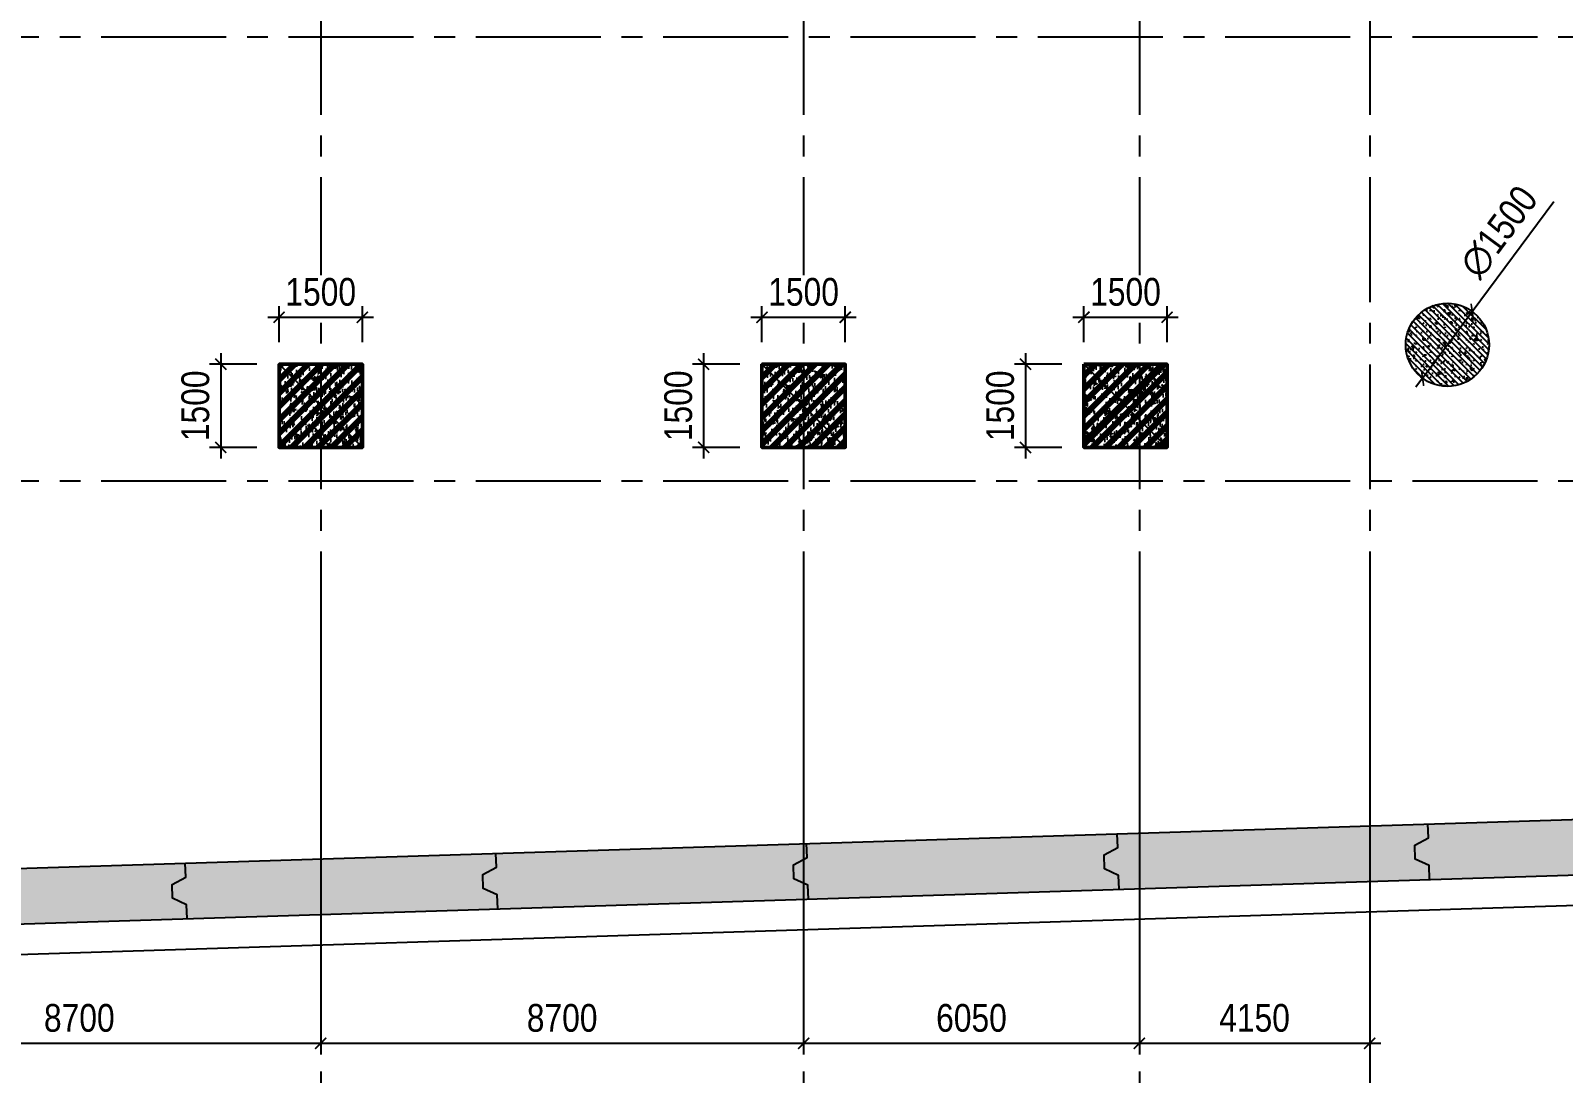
# Model space of a CAD drawing. Header units: millimetres. Extents: x -1534340 to 1713810, y -1348191 to 1114081.
# Drawn here: x 949679 to 977295, y -511297 to -492497 of the extents above; entities that cross this region are included whole.
import ezdxf
from ezdxf.xclip import XClip

# ---------------------------------------------------------------- set-up
doc = ezdxf.new("R2010")
doc.units = ezdxf.units.MM
doc.header["$LTSCALE"] = 100
doc.header["$XCLIPFRAME"] = 0
doc.header["$PDMODE"] = 32
doc.header["$PDSIZE"] = 2.5
doc.linetypes.add('CENTER2', pattern=[1.125, 0.75, -0.125, 0.125, -0.125])
doc.linetypes.add('Xref_ST_MBDV Cot vach 30.7.2022$0$DASHDOT', pattern=[1, 0.5, -0.25, 0, -0.25])
for name, color, linetype in [('ccu11-Manh', 8, 'Continuous'), ('ccu12-Hatch', 250, 'Continuous'), ('ccu12-Truc', 13, 'CENTER2'), ('KC-Betong', 6, 'Continuous'), ('KC2-DIM', 251, 'Continuous'), ('KT-Dim', 8, 'Continuous'), ('Xref_ST_MBDV Cot vach 30.7.2022$0$Xref_ST_MBDV Cot vach 30.7.2022|Xref_ST_MBDV Cot vach 30.7.2022|Xref_ST_MBDV Cot vach 30.7.2022|Xref_ST_MBDV Cot vach 30.7.2022|A-CORE-OTLN', 2, 'Continuous'), ('Xref_ST_MBDV Cot vach 30.7.2022$0$Xref_ST_MBDV Cot vach 30.7.2022|Xref_ST_MBDV Cot vach 30.7.2022|Xref_ST_MBDV Cot vach 30.7.2022|Xref_ST_MBDV Cot vach 30.7.2022|A-WALL-PATT', 251, 'Continuous'), ('Xref_ST_MBDV Cot vach 30.7.2022$0$Xref_ST_MBDV Cot vach 30.7.2022|Xref_ST_MBDV Cot vach 30.7.2022|Xref_ST_MBDV Cot vach 30.7.2022|Xref_ST_MBDV Cot vach 30.7.2022|ccu12-Thay', 7, 'Continuous'), ('Xref_ST_MBDV Cot vach 30.7.2022$0$Xref_ST_MBDV Cot vach 30.7.2022|Xref_ST_MBDV Cot vach 30.7.2022|Xref_ST_MBDV Cot vach 30.7.2022|Xref_ST_MBDV Cot vach 30.7.2022|Site_plot line', 1, 'Xref_ST_MBDV Cot vach 30.7.2022$0$DASHDOT')]:
    doc.layers.add(name, color=color, linetype=linetype)
doc.layers.add('KT-Net cot vach', color=6, linetype='Continuous', lineweight=50)
doc.styles.add('Arial Narrow', font='ARIALN.TTF')
doc.dimstyles.new('ccu12-200', dxfattribs={"dimscale": 200, "dimtxt": 2.5, "dimasz": 1, "dimexe": 1, "dimexo": 2, "dimgap": 1, "dimtad": 1, "dimdec": 0, "dimrnd": 5, "dimdsep": 46, "dimtxsty": 'Arial Narrow', "dimblk": 'ARCHTICK', "dimcen": -1, "dimdle": 1, "dimclrd": 256, "dimclre": 256, "dimclrt": 3, "dimadec": 0, "dimazin": 2, "dimtfac": 0.1, "dimtdec": 0, "dimtmove": 0, "dimatfit": 1, "dimldrblk": 'ARCHTICK', "dimfxl": 1, "dimtvp": 0.8333333333333334, "dimtolj": 1, "dimtzin": 12, "dimarcsym": 0})

# ---------------------------------------------------------------- blocks, each defined once
blk = doc.blocks.new('Xref_ST_MBDV Cot vach 30.7.2022$0$Tuong Vay01-flat-1')
at = {"layer": 'Xref_ST_MBDV Cot vach 30.7.2022$0$Xref_ST_MBDV Cot vach 30.7.2022|Xref_ST_MBDV Cot vach 30.7.2022|Xref_ST_MBDV Cot vach 30.7.2022|Xref_ST_MBDV Cot vach 30.7.2022|A-WALL-PATT'}
h = blk.add_hatch(dxfattribs=at)
h.set_pattern_fill('ACET-2D-VATLIEU04', color=256, scale=50, pattern_type=2)
h.set_pattern_definition([(49.99999999999999, (-11139561.83942936, -1407213.44759845), (-225.902473859489, 189.5546824974008), [37.49999998626113, -412.4999998488724]), (355, (-11139561.83942936, -1407213.44759845), (32.12721218541265, 367.2157156157773), [29.99999999490911, -329.9999999440002]), (100.4514, (-11139531.95358936, -1407216.06226845), (-341.2315265778452, -62.9441868767608), [31.87009499667636, -350.57105596344]), (46.18420000000001, (-11139561.83942936, -1407113.44759845), (-319.1804974675179, 306.2520974436775), [56.24999996954708, -618.749999665018]), (96.6356, (-11139517.37105686, -1407120.34425195), (-516.9959221575409, -60.14402179722674), [47.80514400473094, -525.8565000520404]), (351.1842, (-11139561.83942936, -1407113.44759845), (84.74077420309186, 546.3954293043353), [45.00000000792112, -495.0000000871323]), (21, (-11139511.83942936, -1407138.44759845), (-105.6808218676597, 275.3079533968121), [37.49999999934682, -412.499999992815]), (326.0000000000001, (-11139511.83942936, -1407138.44759845), (206.1288045682013, 305.5985201385338), [30.00000001746614, -330.0000001921275]), (71.4514, (-11139486.96831286, -1407155.22340145), (-328.9637652803212, 110.3801005582791), [31.87009499870726, -350.5710559857798]), (37.50000000000001, (-11139561.83942936, -1407213.44759845), (-78.13452938385308, 101.8269011885859), [0, -325.9999998517854, 0, -334.9999998476936, 0, -331.2499998493985]), (7.499999999999999, (-11139561.83942936, -1407213.44759845), (-23.27934638224542, 176.8241910238285), [0, -191.0000000278261, 0, -318.5000000464012, 0, -126.2500000183929]), (327.5, (-11139673.33942936, -1407213.44759845), (71.94441751949489, 112.9301145330537), [0, -125.0000000614986, 0, -390.0000001918756, 0, -517.5000002546042]), (317.5, (-11139723.33942936, -1407213.44759845), (158.0205495897681, 172.4491691102739), [0, -162.4999999478019, 0, -258.9999999168043, 0, -367.4999998819521]), (45, (-11139561.83942936, -1407213.44759845), (-150.2601910028607, 150.2601910026278), []), (45, (-11139561.83942936, -1407152.19759845), (-150.2601910028607, 150.2601910026278), [])])
h.paths.add_polyline_path([(-82665.42454257607, -118500.0088302612), (-81837.41861176863, -121132.0343658989), (-80902.71611081436, -123728.0834242017), (-79862.87874617614, -126283.8385967175), (-78719.63840653747, -128795.0430432414), (-77474.89874527603, -131257.5152608277), (-76130.7324262727, -133667.1548922951), (-74689.37767251953, -136019.9495540815), (-73153.2345392555, -138311.981517314), (-71524.86091735773, -140539.4342316107), (-69806.96827445179, -142698.5986796832), (-68002.4171395041, -144785.8795539467), (-66114.21234000102, -146797.8012427511), (-64145.497998368, -148731.0136179249), (-62099.55229647644, -150582.2976132843), (-59979.78201714717, -152348.5705846979), (-57789.71687134914, -154026.8914431464), (-55533.00362077914, -155614.4655520306), (-53213.40000534989, -157108.6493807235), (-50834.76848621853, -158506.954906286), (-48401.06981415115, -159807.0537564463), (-45916.35643433966, -161006.7810866404), (-43384.76573854871, -162104.1391847725), (-40810.51317570359, -163097.3007977149), (-38197.88523275405, -163984.6121738681), (-35551.23229684308, -164764.5958169776), (-32874.96141154505, -165435.9529462866), (-30173.5289383363, -165997.5656592443), (-27451.44813587703, -166448.4963081502), (-24701.85157574899, -166789.3238736566), (-4396.734290909022, -168938.2567786218), (36420.01678077132, -167648.2249503911), (41836.4863632936, -160718.6374020646), (12445.38596707024, -24367.66042796941), (8472.910947457654, -9248.974452903174), (-4718.707271176856, -5521.400683149928), (-10557.45827306993, -9946.818014640827), (-34021.18647153303, -27848.24941525888), (-39776.65152562223, -32008.57135346811), (-41248.85870469548, -35293.77142358455), (-45787.31564925052, -38574.38242801698), (-49368.4870454669, -38942.00303377653), (-57644.18705056235, -44924.06981060421), (-59844.65461433306, -46601.45355761005), (-61968.93197572604, -48362.30333496258), (-64019.60134904832, -50208.3517090485), (-65993.2459566202, -52136.53199238679), (-67886.59205765836, -54143.61763671576), (-69696.47008413821, -56226.27801198442), (-71419.8706161473, -58381.05012253253), (-73053.93764149398, -60604.33085121214), (-74595.93274202198, -62892.42844269238), (-76043.29574720934, -65241.53179885377), (-77393.615911806, -67647.72832025355), (-78644.64476583898, -70107.01135663176), (-79794.29917307012, -72615.28586126259), (-80840.66479975358, -75168.37520986283), (-81781.99930225872, -77762.02815519366), (-82616.73522835784, -80391.9259061541), (-83343.48262714595, -83053.68931881292), (-83961.03136360087, -85742.88618860021), (-84468.3531336058, -88455.03863057657), (-84864.60300002433, -91185.62932156771), (-85149.1148865223, -93930.11565387133), (-85321.41487544402, -96683.60341540864), (-85381.30445068702, -99529.50948559865), (-85328.50406530127, -102200.8374458619), (-85163.21024433896, -104955.3926120612), (-84885.69993967563, -107700.5945179402), (-84496.42936686985, -110432.1923394061), (-83996.04728951491, -113145.6335586284), (-83385.3738030456, -115836.3975027683)], flags=16)
h.paths.add_polyline_path([(-83625.45879450254, -118780.6341908188), (-82785.20518665202, -121451.592054751), (-81836.67593448795, -124086.0436255364), (-80781.45706173405, -126679.6041032514), (-79621.30565389246, -129227.9548506811), (-78358.15352366865, -131726.8525110248), (-76994.10399421491, -134172.1360737709), (-75531.42839684151, -136559.7338032422), (-73972.56228888594, -138885.6700187323), (-72320.10139823705, -141146.0717144171), (-70576.79730102606, -143337.1750085717), (-68745.55283991061, -145455.3314108832), (-66829.41729043424, -147497.0138977058), (-64831.58128353581, -149458.8227850739), (-62755.37149274349, -151337.4913895966), (-60604.24509477988, -153129.8914679771), (-58381.7840128839, -154833.0384259534), (-56091.68895242736, -156444.0962880657), (-53737.77323871478, -157960.3824199464), (-51323.95646727085, -159379.3719952791), (-48854.25797718205, -160698.7021999834), (-46332.79015832208, -161916.1761666269), (-43763.75160367042, -163029.7666325136), (-41151.42011806555, -164037.6193153583), (-38500.14559506811, -164938.0560009221), (-35814.34277378954, -165729.5773374715), (-33098.48388773762, -166410.8653324069), (-30357.09121792205, -166980.7855469028), (-27594.72956264392, -167438.3889849058), (-24815.98988816142, -167782.8289991841), (-4433.735052675009, -169939.9255319908), (36919.56229590811, -168632.9359166666), (42912.68845487945, -160965.5998827359), (13418.22973546013, -24135.12373521132), (9294.838300889242, -8442.070929647249), (-4925.935208282433, -4423.687328800617), (-11162.76267831214, -9150.82235655561), (-34617.47974592447, -27045.37879939191), (-40579.63196872547, -31355.10398377781), (-42051.83914779872, -34640.30405389448), (-46155.98199344426, -37606.97231750819), (-49737.15338966064, -37974.59292326774), (-58240.31235744618, -44121.0777798905), (-60467.11885703541, -45818.53930653841), (-62622.81900685839, -47605.43596977205), (-64703.8232677374, -49478.79233927629), (-66706.66158131324, -51435.49383058609), (-68628.013630962, -53472.26783320424), (-70464.66541309468, -55585.73726807744), (-72213.55809716694, -57772.38228180911), (-73871.79587351345, -60028.54927773564), (-75436.60120790266, -62350.49395546387), (-76905.37393212318, -64734.34577669739), (-78275.66833624989, -67176.13529814105), (-79545.20269040763, -69671.7966022063), (-80711.86304414831, -72217.17406733404), (-81773.70674647763, -74808.02928769216), (-82728.96568063274, -77440.04813065287), (-83576.04920824617, -80108.84792049509), (-84313.5468179807, -82809.98473610263), (-84940.23047422245, -85538.9608107484), (-85455.05666192248, -88291.23202148662), (-85857.16812421381, -91062.21545574092), (-86145.88844638877, -93847.29761108034), (-86320.75738810934, -96641.83923533), (-86381.51240370423, -99528.87035845965), (-86327.91179009154, -102240.684236032), (-86160.19218073785, -105035.6641918905), (-85878.57688103244, -107821.473743778), (-85483.548480995, -110593.4755141111), (-84975.76463904232, -113347.0545681345), (-84356.0573821161, -116077.6233250971)])
at = {"layer": 'Xref_ST_MBDV Cot vach 30.7.2022$0$Xref_ST_MBDV Cot vach 30.7.2022|Xref_ST_MBDV Cot vach 30.7.2022|Xref_ST_MBDV Cot vach 30.7.2022|Xref_ST_MBDV Cot vach 30.7.2022|A-CORE-OTLN', "color": 6}
for points in [[(-4433.735052675009, -169939.9255319908), (36919.56229590811, -168632.9359166666), (42912.68845487945, -160965.5998827359), (13418.22973546013, -24135.12373521132)], [(-4396.734290909022, -168938.2567786218), (36420.01678077132, -167648.2249503911), (41836.4863632936, -160718.6374020646), (12445.38596707024, -24367.66042796941)]]:
    blk.add_lwpolyline(points, dxfattribs=at)
at = {"layer": 'Xref_ST_MBDV Cot vach 30.7.2022$0$Xref_ST_MBDV Cot vach 30.7.2022|Xref_ST_MBDV Cot vach 30.7.2022|Xref_ST_MBDV Cot vach 30.7.2022|Xref_ST_MBDV Cot vach 30.7.2022|ccu12-Thay', "ltscale": 10}
for points in [[(31948.09849354438, -168790.0612725453), (31940.20635622554, -168540.3531666612), (31686.21265060641, -168423.2346906136), (31678.30994919688, -168173.1923356988), (31924.40095340461, -168040.2684568313), (31916.50881608576, -167790.5603509457)], [(20753.68817163073, -169143.8656600669), (20745.79603431188, -168894.1575541829), (20491.80232869275, -168777.0390781353), (20483.89962728322, -168526.9967232205), (20729.99063149095, -168394.072844353), (20722.0984941721, -168144.3647384674)], [(26350.89333258756, -168966.9634663062), (26343.00119526871, -168717.2553604222), (26089.00748964958, -168600.1368843745), (26081.10478824005, -168350.0945294597), (26327.19579244778, -168217.1706505923), (26319.30365512893, -167967.4625447067)], [(15156.4830106739, -169320.7678538279), (15148.59087335505, -169071.0597479439), (14894.59716773592, -168953.9412718962), (14886.69446632639, -168703.8989169814), (15132.78547053412, -168570.975038114), (15124.89333321527, -168321.2669322283)], [(9559.277849717066, -169497.6700475886), (9551.385712398216, -169247.9619417046), (9297.39200677909, -169130.843465657), (9289.489305369556, -168880.8011107421), (9535.580309577286, -168747.8772318747), (9527.688172258437, -168498.1691259891)]]:
    blk.add_lwpolyline(points, dxfattribs=at)
at = {"layer": 'Xref_ST_MBDV Cot vach 30.7.2022$0$Xref_ST_MBDV Cot vach 30.7.2022|Xref_ST_MBDV Cot vach 30.7.2022|Xref_ST_MBDV Cot vach 30.7.2022|Xref_ST_MBDV Cot vach 30.7.2022|Site_plot line', "ltscale": 5000}
blk.add_line((-4454.085471644998, -170490.8433463438), (37194.31232923269, -169174.5269481181), dxfattribs=at)
blk = doc.blocks.new('_ARCHTICK')
at = {"color": 0, "linetype": 'ByBlock', "const_width": 0.15}
blk.add_lwpolyline([(-0.5, -0.5), (0.5, 0.5)], dxfattribs=at)
blk = doc.blocks.new('*D1147')
at = {"layer": 'Defpoints', "color": 0, "transparency": 16777216}
for p in [(362499.3874795341, -94047.12909611873), (409199.3874795341, -94047.12909611873), (409199.3874795341, -103940.5168086441)]:
    blk.add_point(p, dxfattribs=at)
at = {"layer": 'KT-Dim', "lineweight": -2, "transparency": 16777216}
for p, q in [((362499.3874795341, -94447.12909611873), (362499.3874795341, -104140.5168086441)), ((409199.3874795341, -94447.12909611873), (409199.3874795341, -104140.5168086441)), ((362299.3874795341, -103940.5168086441), (409399.3874795341, -103940.5168086441))]:
    blk.add_line(p, q, dxfattribs=at)
at = {"layer": 'KT-Dim', "lineweight": -2, "transparency": 16777216, "xscale": 200, "yscale": 200, "zscale": 200, "rotation": 180}
blk.add_blockref('_ARCHTICK', (362499.3874795341, -103940.5168086441), dxfattribs=at)
at = {"layer": 'KT-Dim', "lineweight": -2, "transparency": 16777216, "xscale": 200, "yscale": 200, "zscale": 200}
blk.add_blockref('_ARCHTICK', (409199.3874795341, -103940.5168086441), dxfattribs=at)
at = {"layer": 'KT-Dim', "color": 3, "transparency": 16777216, "insert": (385849.3874795341, -103485.2303147832), "char_height": 500, "attachment_point": 5, "style": 'Arial Narrow'}
blk.add_mtext('\\A1;46700', dxfattribs=at)
blk = doc.blocks.new('*D1133')
at = {"layer": 'Defpoints', "color": 0, "transparency": 16777216}
for p in [(381599.3874795341, -94047.12909611873), (390299.3874795341, -94047.12909611873), (390299.3874795341, -102340.5168086441)]:
    blk.add_point(p, dxfattribs=at)
at = {"layer": 'KT-Dim', "lineweight": -2, "transparency": 16777216}
for p, q in [((381599.3874795341, -94447.12909611873), (381599.3874795341, -102540.5168086441)), ((390299.3874795341, -94447.12909611873), (390299.3874795341, -102540.5168086441)), ((381399.3874795341, -102340.5168086441), (390499.3874795341, -102340.5168086441))]:
    blk.add_line(p, q, dxfattribs=at)
at = {"layer": 'KT-Dim', "lineweight": -2, "transparency": 16777216, "xscale": 200, "yscale": 200, "zscale": 200, "rotation": 180}
blk.add_blockref('_ARCHTICK', (381599.3874795341, -102340.5168086441), dxfattribs=at)
at = {"layer": 'KT-Dim', "lineweight": -2, "transparency": 16777216, "xscale": 200, "yscale": 200, "zscale": 200}
blk.add_blockref('_ARCHTICK', (390299.3874795341, -102340.5168086441), dxfattribs=at)
at = {"layer": 'KT-Dim', "color": 3, "transparency": 16777216, "insert": (385949.3874795341, -101885.2303147832), "char_height": 500, "attachment_point": 5, "style": 'Arial Narrow'}
blk.add_mtext('\\A1;8700', dxfattribs=at)
blk = doc.blocks.new('*D1134')
at = {"layer": 'Defpoints', "color": 0, "transparency": 16777216}
for p in [(390299.3874795341, -94047.12909611873), (398999.3874795341, -94047.12909611873), (398999.3874795341, -102340.5168086441)]:
    blk.add_point(p, dxfattribs=at)
at = {"layer": 'KT-Dim', "lineweight": -2, "transparency": 16777216}
for p, q in [((390299.3874795341, -94447.12909611873), (390299.3874795341, -102540.5168086441)), ((398999.3874795341, -94447.12909611873), (398999.3874795341, -102540.5168086441)), ((390099.3874795341, -102340.5168086441), (399199.3874795341, -102340.5168086441))]:
    blk.add_line(p, q, dxfattribs=at)
at = {"layer": 'KT-Dim', "lineweight": -2, "transparency": 16777216, "xscale": 200, "yscale": 200, "zscale": 200, "rotation": 180}
blk.add_blockref('_ARCHTICK', (390299.3874795341, -102340.5168086441), dxfattribs=at)
at = {"layer": 'KT-Dim', "lineweight": -2, "transparency": 16777216, "xscale": 200, "yscale": 200, "zscale": 200}
blk.add_blockref('_ARCHTICK', (398999.3874795341, -102340.5168086441), dxfattribs=at)
at = {"layer": 'KT-Dim', "color": 3, "transparency": 16777216, "insert": (394649.3874795341, -101885.2303147832), "char_height": 500, "attachment_point": 5, "style": 'Arial Narrow'}
blk.add_mtext('\\A1;8700', dxfattribs=at)
blk = doc.blocks.new('*D1135')
at = {"layer": 'Defpoints', "color": 0, "transparency": 16777216}
for p in [(398999.3874795341, -94047.12909611873), (405049.3874795341, -94094.69593834557), (405049.3874795341, -102340.5168086441)]:
    blk.add_point(p, dxfattribs=at)
at = {"layer": 'KT-Dim', "lineweight": -2, "transparency": 16777216}
for p, q in [((398999.3874795341, -94447.12909611873), (398999.3874795341, -102540.5168086441)), ((405049.3874795341, -94494.69593834557), (405049.3874795341, -102540.5168086441)), ((398799.3874795341, -102340.5168086441), (405249.3874795341, -102340.5168086441))]:
    blk.add_line(p, q, dxfattribs=at)
at = {"layer": 'KT-Dim', "lineweight": -2, "transparency": 16777216, "xscale": 200, "yscale": 200, "zscale": 200, "rotation": 180}
blk.add_blockref('_ARCHTICK', (398999.3874795341, -102340.5168086441), dxfattribs=at)
at = {"layer": 'KT-Dim', "lineweight": -2, "transparency": 16777216, "xscale": 200, "yscale": 200, "zscale": 200}
blk.add_blockref('_ARCHTICK', (405049.3874795341, -102340.5168086441), dxfattribs=at)
at = {"layer": 'KT-Dim', "color": 3, "transparency": 16777216, "insert": (402024.3874795341, -101885.2303147832), "char_height": 500, "attachment_point": 5, "style": 'Arial Narrow'}
blk.add_mtext('\\A1;6050', dxfattribs=at)
blk = doc.blocks.new('*D1136')
at = {"layer": 'Defpoints', "color": 0, "transparency": 16777216}
for p in [(405049.3874795341, -94094.69593834557), (409199.3874795341, -94094.69593834557), (409199.3874795341, -102340.5168086441)]:
    blk.add_point(p, dxfattribs=at)
at = {"layer": 'KT-Dim', "lineweight": -2, "transparency": 16777216}
for p, q in [((405049.3874795341, -94494.69593834557), (405049.3874795341, -102540.5168086441)), ((409199.3874795341, -94494.69593834557), (409199.3874795341, -102540.5168086441)), ((404849.3874795341, -102340.5168086441), (409399.3874795341, -102340.5168086441))]:
    blk.add_line(p, q, dxfattribs=at)
at = {"layer": 'KT-Dim', "lineweight": -2, "transparency": 16777216, "xscale": 200, "yscale": 200, "zscale": 200, "rotation": 180}
blk.add_blockref('_ARCHTICK', (405049.3874795341, -102340.5168086441), dxfattribs=at)
at = {"layer": 'KT-Dim', "lineweight": -2, "transparency": 16777216, "xscale": 200, "yscale": 200, "zscale": 200}
blk.add_blockref('_ARCHTICK', (409199.3874795341, -102340.5168086441), dxfattribs=at)
at = {"layer": 'KT-Dim', "color": 3, "transparency": 16777216, "insert": (407124.3874795341, -101885.2303147832), "char_height": 500, "attachment_point": 5, "style": 'Arial Narrow'}
blk.add_mtext('\\A1;4150', dxfattribs=at)
blk = doc.blocks.new('*U151')
h = blk.add_hatch()
h.set_pattern_fill('VATLIEU04', color=250, scale=40, style=0, pattern_type=2)
h.set_pattern_definition([(49.99999999999999, (550, -550), (286.9040730403014, -25.10085399303804), [30, -330]), (355, (550, -550), (-55.50053344520001, 300.8768534800047), [24, -264]), (100.4514, (573.908672, -552.091736), (231.4037526856086, 275.7758168243814), [25.496076, -280.4568448]), (46.18420000000001, (550, -470), (426.8964194502578, -66.20760573160723), [45, -495]), (96.6356, (585.574698, -475.5173228), (373.8650822194813, 389.6471483601767), [38.2441152, -420.6852]), (351.1842, (550, -470), (373.8647780534509, 389.6474403701299), [36, -396]), (21, (590, -490), (238.7628208473847, -161.0475562661355), [30, -330]), (326.0000000000001, (590, -490), (97.32613276863269, 290.0600180187412), [24, -264]), (71.4514, (609.8968932, -503.4206424), (336.089051432596, 129.012198683981), [25.496076, -280.4568448]), (37.50000000000001, (550, -550), (4.863942126916267, 133.1575415325246), [0, -260.8, 0, -268, 0, -265]), (7.499999999999999, (550, -550), (105.2278149768594, 157.7646847529441), [0, -152.8, 0, -254.8, 0, -101]), (327.5, (460.8, -550), (213.5289744689636, -9.021948693751902), [0, -100, 0, -312, 0, -414]), (317.5, (420.8, -550), (233.2744677369545, 40.04199293292709), [0, -130, 0, -207.2, 0, -294]), (45, (550, -550), (-120.2081528017131, 120.2081528017131), []), (45, (550, -501), (-120.2081528017131, 120.2081528017131), [])])
h.paths.add_polyline_path([(-475, 475), (1025, 475), (1025, -1025), (-475, -1025)])
at = {"color": 6, "ltscale": 0.25}
blk.add_lwpolyline([(-475, 475), (1025, 475), (1025, -1025), (-475, -1025)], close=True, dxfattribs=at)
at = {"layer": 'Defpoints', "linetype": 'ByBlock', "ltscale": 30}
for p, q in [((1025, 475), (-475, -1025)), ((-475, 475), (1025, -1025))]:
    blk.add_line(p, q, dxfattribs=at)
blk = doc.blocks.new('MBDV-B1-T1-PN')
at = {"layer": 'ccu12-Hatch', "ltscale": 0.5}
h = blk.add_hatch(dxfattribs=at)
h.set_pattern_fill('BETONG', color=256, scale=50, angle=90, pattern_type=2)
h.set_pattern_definition([(90, (-625896.838224031, 300674.5951627561), (-259.8076212, 1.59086285848334e-14), [6.25, -143.75]), (90, (-625907.663541581, 300674.5951627561), (-259.8076212, 1.59086285848334e-14), [6.25, -143.75]), (210, (-625896.838224031, 300674.5951627561), (129.9038105999999, -225.0000000560045), [6.25, -143.75]), (210, (-625902.250882831, 300683.9701627561), (129.9038105999999, -225.0000000560045), [6.25, -143.75]), (90, (-626026.7420346311, 300749.5951627561), (-259.8076212, 1.59086285848334e-14), [6.25, -143.75]), (90, (-626037.5673521811, 300749.5951627561), (-259.8076212, 1.59086285848334e-14), [6.25, -143.75]), (210, (-626026.7420346311, 300749.5951627561), (129.9038105999999, -225.0000000560045), [6.25, -143.75]), (210, (-626032.154693431, 300758.9701627561), (129.9038105999999, -225.0000000560045), [6.25, -143.75]), (150, (-625896.838224031, 300680.8451627561), (-129.9038106, -225.0000000560045), [6.25, -143.75]), (150, (-625902.250882831, 300671.4701627561), (-129.9038106, -225.0000000560045), [6.25, -143.75]), (150, (-625766.934413431, 300755.8451627561), (-129.9038106, -225.0000000560045), [6.25, -143.75]), (150, (-625772.347072231, 300746.4701627561), (-129.9038106, -225.0000000560045), [6.25, -143.75]), (135, (-625896.838224031, 300674.5951627561), (-53.03300858899107, -53.03300858899107), []), (140, (-625896.838224031, 300674.5951627561), (31.37606749129758, 358.6300913003767), [37.5, -412.5]), (85.00000000000001, (-625896.838224031, 300674.5951627561), (-376.0960668500059, -69.37566680649998), [30, -330]), (190.4514, (-625894.223554031, 300704.4810027561), (-344.7197710304768, 289.2546908570108), [31.870095, -350.571056]), (136.1842, (-625996.838224031, 300674.5951627561), (82.75950716450907, 533.6205243128222), [56.24999999999998, -618.7499999999997]), (186.6356, (-625989.941570531, 300719.0635352561), (-487.0589354502208, 467.3313527743517), [47.805144, -525.8565]), (81.18420000000005, (-625996.838224031, 300674.5951627561), (-487.0593004626622, 467.3309725668137), [45, -495]), (111, (-625971.838224031, 300724.5951627561), (201.3094453326694, 298.4535260592309), [37.5, -412.5]), (56.00000000000004, (-625971.838224031, 300724.5951627561), (-362.5750225234265, 121.6576659607909), [30, -330]), (161.4514, (-625955.0624210311, 300749.4662792561), (-161.2652483549762, 420.111314290745), [31.87009499999999, -350.5710559999998]), (127.5, (-625896.838224031, 300674.5951627561), (-166.4469269156558, 6.079927658645344), [0, -326, 0, -335, 0, -331.25]), (97.49999999999997, (-625896.838224031, 300674.5951627561), (-197.2058559411801, 131.5347687210743), [0, -191, 0, -318.5, 0, -126.25]), (57.49999999999999, (-625896.838224031, 300563.0951627561), (11.27743586718989, 266.9112180862045), [0, -125, 0, -389.9999999999998, 0, -517.4999999999997]), (47.5, (-625896.838224031, 300513.0951627561), (-50.05249116615884, 291.5930846711931), [0, -162.5, 0, -259, 0, -367.5])])
edge = h.paths.add_edge_path()
edge.add_arc((101636.8034040495, -32126.61572086334), 750, 0, 360)
at = {"layer": 'KC-Betong', "ltscale": 0.5}
blk.add_circle((101636.8034040495, -32126.61572086334, -4.45853799861673e-05), 750, dxfattribs=at)
at = {"layer": 'KT-Net cot vach'}
for p in [(81061.80449052656, -32951.61702790967, 7.59481297612464e-05), (89761.80448012974, -32951.61705750698), (95561.80448012974, -32951.61705751001)]:
    blk.add_blockref('*U151', p, dxfattribs=at)
blk = doc.blocks.new('*D1030')
at = {"layer": 'Defpoints', "color": 0, "ltscale": 0.5, "transparency": 16777216}
for p in [(954155.572709957, -498511.35625482), (953104.3027249824, -500011.35625482), (954155.572709957, -500011.35625482)]:
    blk.add_point(p, dxfattribs=at)
at = {"layer": 'KC2-DIM', "lineweight": -2, "ltscale": 0.5, "transparency": 16777216}
for p, q in [((953104.3027249824, -498311.35625482), (953104.3027249824, -500211.35625482)), ((953755.572709957, -498511.35625482), (952904.3027249824, -498511.35625482)), ((953755.572709957, -500011.35625482), (952904.3027249824, -500011.35625482))]:
    blk.add_line(p, q, dxfattribs=at)
at = {"layer": 'KC2-DIM', "lineweight": -2, "ltscale": 0.5, "transparency": 16777216, "xscale": 200, "yscale": 200, "zscale": 200}
for p, rotation in [((953104.3027249824, -498511.35625482), 90), ((953104.3027249824, -500011.35625482), 270)]:
    blk.add_blockref('_ARCHTICK', p, dxfattribs=dict(at, rotation=rotation))
at = {"layer": 'KC2-DIM', "color": 3, "ltscale": 0.5, "transparency": 16777216, "insert": (952649.0162311211, -499261.3562548201), "char_height": 500, "attachment_point": 5, "rotation": 90, "style": 'Arial Narrow', "bg_fill": 3, "box_fill_scale": 1.1, "bg_fill_color": 256, "bg_fill_true_color": 13158600, "bg_fill_transparency": 0}
blk.add_mtext('\\A1;1500', dxfattribs=at)
blk = doc.blocks.new('*D1031')
at = {"layer": 'Defpoints', "color": 0, "ltscale": 0.5, "transparency": 16777216}
for p in [(955655.5727099566, -497665.2419237587), (954155.5727099566, -498511.3562548197), (955655.5727099566, -498511.3562548197)]:
    blk.add_point(p, dxfattribs=at)
at = {"layer": 'KC2-DIM', "lineweight": -2, "ltscale": 0.5, "transparency": 16777216}
for p, q in [((954155.5727099566, -498111.3562548197), (954155.5727099566, -497465.2419237587)), ((955655.5727099566, -498111.3562548197), (955655.5727099566, -497465.2419237587)), ((953955.5727099566, -497665.2419237587), (955855.5727099566, -497665.2419237587))]:
    blk.add_line(p, q, dxfattribs=at)
at = {"layer": 'KC2-DIM', "lineweight": -2, "ltscale": 0.5, "transparency": 16777216, "xscale": 200, "yscale": 200, "zscale": 200, "rotation": 180}
blk.add_blockref('_ARCHTICK', (954155.5727099566, -497665.2419237587), dxfattribs=at)
at = {"layer": 'KC2-DIM', "lineweight": -2, "ltscale": 0.5, "transparency": 16777216, "xscale": 200, "yscale": 200, "zscale": 200}
blk.add_blockref('_ARCHTICK', (955655.5727099566, -497665.2419237587), dxfattribs=at)
at = {"layer": 'KC2-DIM', "color": 3, "ltscale": 0.5, "transparency": 16777216, "insert": (954905.5727099566, -497209.9554298979), "char_height": 500, "attachment_point": 5, "style": 'Arial Narrow', "bg_fill": 3, "box_fill_scale": 1.1, "bg_fill_color": 256, "bg_fill_true_color": 13158600, "bg_fill_transparency": 0}
blk.add_mtext('\\A1;1500', dxfattribs=at)
blk = doc.blocks.new('*D1032')
at = {"layer": 'Defpoints', "color": 0, "ltscale": 0.5, "transparency": 16777216}
for p in [(962855.5726995602, -498511.3562844173), (961804.3027145856, -500011.3562844173), (962855.5726995602, -500011.3562844173)]:
    blk.add_point(p, dxfattribs=at)
at = {"layer": 'KC2-DIM', "lineweight": -2, "ltscale": 0.5, "transparency": 16777216}
for p, q in [((961804.3027145856, -498311.3562844173), (961804.3027145856, -500211.3562844173)), ((962455.5726995602, -498511.3562844173), (961604.3027145856, -498511.3562844173)), ((962455.5726995602, -500011.3562844173), (961604.3027145856, -500011.3562844173))]:
    blk.add_line(p, q, dxfattribs=at)
at = {"layer": 'KC2-DIM', "lineweight": -2, "ltscale": 0.5, "transparency": 16777216, "xscale": 200, "yscale": 200, "zscale": 200}
for p, rotation in [((961804.3027145856, -498511.3562844173), 90), ((961804.3027145856, -500011.3562844173), 270)]:
    blk.add_blockref('_ARCHTICK', p, dxfattribs=dict(at, rotation=rotation))
at = {"layer": 'KC2-DIM', "color": 3, "ltscale": 0.5, "transparency": 16777216, "insert": (961349.0162207243, -499261.3562844174), "char_height": 500, "attachment_point": 5, "rotation": 90, "style": 'Arial Narrow', "bg_fill": 3, "box_fill_scale": 1.1, "bg_fill_color": 256, "bg_fill_true_color": 13158600, "bg_fill_transparency": 0}
blk.add_mtext('\\A1;1500', dxfattribs=at)
blk = doc.blocks.new('*D1033')
at = {"layer": 'Defpoints', "color": 0, "ltscale": 0.5, "transparency": 16777216}
for p in [(964355.5726995597, -497665.241953356), (962855.5726995597, -498511.356284417), (964355.5726995597, -498511.356284417)]:
    blk.add_point(p, dxfattribs=at)
at = {"layer": 'KC2-DIM', "lineweight": -2, "ltscale": 0.5, "transparency": 16777216}
for p, q in [((962855.5726995597, -498111.356284417), (962855.5726995597, -497465.241953356)), ((964355.5726995597, -498111.356284417), (964355.5726995597, -497465.241953356)), ((962655.5726995597, -497665.241953356), (964555.5726995597, -497665.241953356))]:
    blk.add_line(p, q, dxfattribs=at)
at = {"layer": 'KC2-DIM', "lineweight": -2, "ltscale": 0.5, "transparency": 16777216, "xscale": 200, "yscale": 200, "zscale": 200, "rotation": 180}
blk.add_blockref('_ARCHTICK', (962855.5726995597, -497665.241953356), dxfattribs=at)
at = {"layer": 'KC2-DIM', "lineweight": -2, "ltscale": 0.5, "transparency": 16777216, "xscale": 200, "yscale": 200, "zscale": 200}
blk.add_blockref('_ARCHTICK', (964355.5726995597, -497665.241953356), dxfattribs=at)
at = {"layer": 'KC2-DIM', "color": 3, "ltscale": 0.5, "transparency": 16777216, "insert": (963605.5726995597, -497209.9554594952), "char_height": 500, "attachment_point": 5, "style": 'Arial Narrow', "bg_fill": 3, "box_fill_scale": 1.1, "bg_fill_color": 256, "bg_fill_true_color": 13158600, "bg_fill_transparency": 0}
blk.add_mtext('\\A1;1500', dxfattribs=at)
blk = doc.blocks.new('*D1034')
at = {"layer": 'Defpoints', "color": 0, "ltscale": 0.5, "transparency": 16777216}
for p in [(968655.5726995602, -498511.3562844203), (967604.3027145856, -500011.3562844203), (968655.5726995602, -500011.3562844203)]:
    blk.add_point(p, dxfattribs=at)
at = {"layer": 'KC2-DIM', "lineweight": -2, "ltscale": 0.5, "transparency": 16777216}
for p, q in [((967604.3027145856, -498311.3562844203), (967604.3027145856, -500211.3562844203)), ((968255.5726995602, -498511.3562844203), (967404.3027145856, -498511.3562844203)), ((968255.5726995602, -500011.3562844203), (967404.3027145856, -500011.3562844203))]:
    blk.add_line(p, q, dxfattribs=at)
at = {"layer": 'KC2-DIM', "lineweight": -2, "ltscale": 0.5, "transparency": 16777216, "xscale": 200, "yscale": 200, "zscale": 200}
for p, rotation in [((967604.3027145856, -498511.3562844203), 90), ((967604.3027145856, -500011.3562844203), 270)]:
    blk.add_blockref('_ARCHTICK', p, dxfattribs=dict(at, rotation=rotation))
at = {"layer": 'KC2-DIM', "color": 3, "ltscale": 0.5, "transparency": 16777216, "insert": (967149.0162207243, -499261.3562844205), "char_height": 500, "attachment_point": 5, "rotation": 90, "style": 'Arial Narrow', "bg_fill": 3, "box_fill_scale": 1.1, "bg_fill_color": 256, "bg_fill_true_color": 13158600, "bg_fill_transparency": 0}
blk.add_mtext('\\A1;1500', dxfattribs=at)
blk = doc.blocks.new('*D1035')
at = {"layer": 'Defpoints', "color": 0, "ltscale": 0.5, "transparency": 16777216}
for p in [(970155.5726995597, -497665.241953359), (968655.5726995597, -498511.3562844201), (970155.5726995597, -498511.3562844201)]:
    blk.add_point(p, dxfattribs=at)
at = {"layer": 'KC2-DIM', "lineweight": -2, "ltscale": 0.5, "transparency": 16777216}
for p, q in [((968655.5726995597, -498111.3562844201), (968655.5726995597, -497465.241953359)), ((970155.5726995597, -498111.3562844201), (970155.5726995597, -497465.241953359)), ((968455.5726995597, -497665.241953359), (970355.5726995597, -497665.241953359))]:
    blk.add_line(p, q, dxfattribs=at)
at = {"layer": 'KC2-DIM', "lineweight": -2, "ltscale": 0.5, "transparency": 16777216, "xscale": 200, "yscale": 200, "zscale": 200, "rotation": 180}
blk.add_blockref('_ARCHTICK', (968655.5726995597, -497665.241953359), dxfattribs=at)
at = {"layer": 'KC2-DIM', "lineweight": -2, "ltscale": 0.5, "transparency": 16777216, "xscale": 200, "yscale": 200, "zscale": 200}
blk.add_blockref('_ARCHTICK', (970155.5726995597, -497665.241953359), dxfattribs=at)
at = {"layer": 'KC2-DIM', "color": 3, "ltscale": 0.5, "transparency": 16777216, "insert": (969405.5726995597, -497209.9554594982), "char_height": 500, "attachment_point": 5, "style": 'Arial Narrow', "bg_fill": 3, "box_fill_scale": 1.1, "bg_fill_color": 256, "bg_fill_true_color": 13158600, "bg_fill_transparency": 0}
blk.add_mtext('\\A1;1500', dxfattribs=at)
blk = doc.blocks.new('*D1005')
at = {"layer": 'Defpoints', "color": 0, "ltscale": 0.5, "transparency": 16777216}
for p in [(975653.033488348, -497559.4593537113), (974758.1119107713, -498763.2514329291)]:
    blk.add_point(p, dxfattribs=at)
at = {"layer": 'KC2-DIM', "lineweight": -2, "ltscale": 0.5, "transparency": 16777216}
for p, q in [((975653.033488348, -497559.4593537113), (977124.9536164878, -495579.5252054097)), ((974758.1119107713, -498763.2514329291), (975653.033488348, -497559.4593537113)), ((974758.1119107713, -498763.2514329291), (974638.7890337611, -498923.7570434915))]:
    blk.add_line(p, q, dxfattribs=at)
at = {"layer": 'KC2-DIM', "lineweight": -2, "ltscale": 0.5, "transparency": 16777216, "xscale": 200, "yscale": 200, "zscale": 200}
for p, rotation in [((975653.033488348, -497559.4593537113), 233.3721962865317), ((974758.1119107713, -498763.2514329291), 53.37219628653168)]:
    blk.add_blockref('_ARCHTICK', p, dxfattribs=dict(at, rotation=rotation))
at = {"layer": 'KC2-DIM', "color": 3, "ltscale": 0.5, "transparency": 16777216, "insert": (976131.7139915483, -496129.0133632713), "char_height": 500, "attachment_point": 5, "rotation": 53.37219628653169, "style": 'Arial Narrow', "bg_fill": 3, "box_fill_scale": 1.1, "bg_fill_color": 256, "bg_fill_true_color": 13158600, "bg_fill_transparency": 0}
blk.add_mtext('\\A1;∅1500', dxfattribs=at)
blk = doc.blocks.new('Grid-ST-flat-3')
at = {"layer": 'ccu12-Truc', "ltscale": 30}
for p, q in [((390299.3874795341, -66474.78057617624), (390299.3874795341, -104409.5824195731)), ((398999.3874795341, -66474.78057617624), (398999.3874795341, -104409.5824195731)), ((405049.3874795341, -66474.78057617624), (405049.3874795341, -104409.5824195731)), ((409199.3874795341, -66474.78057617624), (409199.3874795341, -104409.5824195731)), ((366096.2468389806, -84196.27186137141), (425824.046860399, -84196.27186136867)), ((366096.2468389729, -92196.27186136931), (425824.0468604038, -92196.27186137077))]:
    blk.add_line(p, q, dxfattribs=at)
at = {"layer": 'KT-Dim'}
for base, p1, p2, picture, middle in [((409199.3874795341, -103940.5168086441), (362499.3874795341, -94047.12909611873), (409199.3874795341, -94047.12909611873), '*D1147', (385849.3874795341, -103485.2303147832)), ((390299.3874795341, -102340.5168086441), (381599.3874795341, -94047.12909611873), (390299.3874795341, -94047.12909611873), '*D1133', (385949.3874795341, -101885.2303147832)), ((398999.3874795341, -102340.5168086441), (390299.3874795341, -94047.12909611873), (398999.3874795341, -94047.12909611873), '*D1134', (394649.3874795341, -101885.2303147832)), ((405049.3874795341, -102340.5168086441), (398999.3874795341, -94047.12909611873), (405049.3874795341, -94094.69593834557), '*D1135', (402024.3874795341, -101885.2303147832)), ((409199.3874795341, -102340.5168086441), (405049.3874795341, -94094.69593834557), (409199.3874795341, -94094.69593834557), '*D1136', (407124.3874795341, -101885.2303147832))]:
    dim = blk.add_linear_dim(base=base, p1=p1, p2=p2, dimstyle='ccu12-200', dxfattribs=at)
    dim.commit()
    dim.dimension.update_dxf_attribs({"geometry": picture, "text_midpoint": middle})

msp = doc.modelspace()

# ---------------------------------------------------------------- block references
ref = msp.add_blockref('Xref_ST_MBDV Cot vach 30.7.2022$0$Tuong Vay01-flat-1', (942937.7587098863, -339010.0912266203))
XClip(ref).set_block_clipping_path([(-91541.67363452361, -190955.66829734467), (52438.32550173579, -76158.0499385341)])
msp.add_blockref('Grid-ST-flat-3', (564606.1853842187, -408415.083977497))
at = {"layer": 'ccu11-Manh'}
msp.add_blockref('MBDV-B1-T1-PN', (873568.7682194301, -466034.7392269101), dxfattribs=at)

# ---------------------------------------------------------------- next in the draw order: dimensions: what is measured, and where the dimension line sits
at = {"layer": 'KC2-DIM', "ltscale": 0.5}
dim = msp.add_diameter_dim_2p(p1=(974758.1119107713, -498763.2514329291), p2=(975653.033488348, -497559.4593537113), dimstyle='ccu12-200', override={"dimfxl": 150, "dimtfill": 1}, dxfattribs=at)
dim.commit()
dim.dimension.update_dxf_attribs({"geometry": '*D1005', "text_midpoint": (976131.7139915483, -496129.0133632713)})
for base, p1, p2, picture, middle in [((953104.3027249824, -500011.35625482, 7.59481307630018e-05), (954155.5727099566, -498511.3562548197, 7.59481307630018e-05), (954155.5727099566, -500011.3562548197, 7.59481307630018e-05), '*D1030', (953104.302724982, -499261.3562548201, 7.59481307630018e-05)), ((961804.3027145856, -500011.3562844173), (962855.5726995597, -498511.356284417), (962855.5726995597, -500011.356284417), '*D1032', (961804.3027145852, -499261.3562844174)), ((967604.3027145856, -500011.3562844203), (968655.5726995597, -498511.3562844201), (968655.5726995597, -500011.3562844201), '*D1034', (967604.3027145852, -499261.3562844205))]:
    dim = msp.add_linear_dim(base=base, p1=p1, p2=p2, angle=90, dimstyle='ccu12-200', override={"dimfxl": 150, "dimtfill": 1}, dxfattribs=at)
    dim.commit()
    dim.dimension.update_dxf_attribs({"geometry": picture, "text_midpoint": middle, "dimtype": 160})

# ---------------------------------------------------------------- next in the draw order: dimensions: what is measured, and where the dimension line sits
for base, p1, p2, picture, middle in [((955655.5727099566, -497665.2419237587, 7.59481307630018e-05), (954155.5727099566, -498511.3562548197, 7.59481307630018e-05), (955655.5727099566, -498511.3562548197, 7.59481307630018e-05), '*D1031', (954905.5727099566, -497665.2419237587, 7.59481307630018e-05)), ((964355.5726995597, -497665.241953356), (962855.5726995597, -498511.356284417), (964355.5726995597, -498511.356284417), '*D1033', (963605.5726995597, -497665.241953356)), ((970155.5726995597, -497665.241953359), (968655.5726995597, -498511.3562844201), (970155.5726995597, -498511.3562844201), '*D1035', (969405.5726995597, -497665.241953359))]:
    dim = msp.add_linear_dim(base=base, p1=p1, p2=p2, dimstyle='ccu12-200', override={"dimfxl": 150, "dimtfill": 1}, dxfattribs=at)
    dim.commit()
    dim.dimension.update_dxf_attribs({"geometry": picture, "text_midpoint": middle, "dimtype": 160})

doc.saveas('drawing.dxf')
